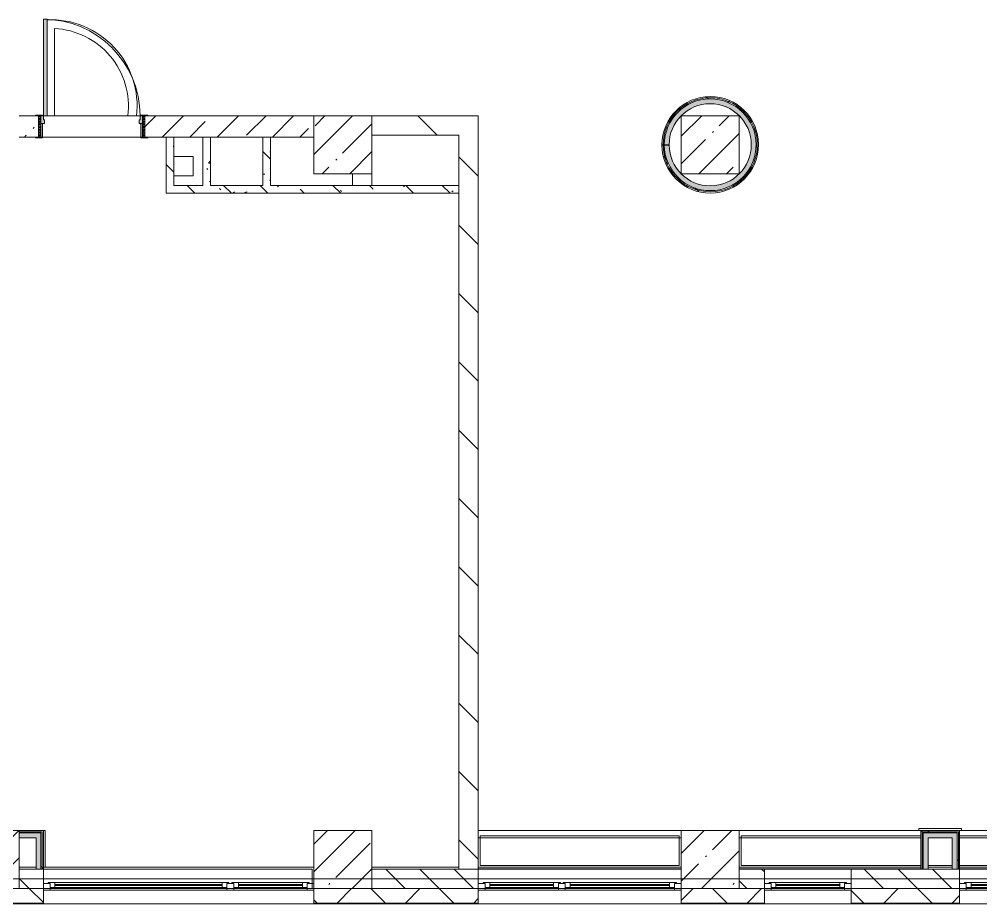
# Model space of a CAD drawing. Header units: millimetres. Extents: x 81094 to 272713, y -8553 to 29000.
# Drawn here: x 171863 to 181812, y -258 to 8900 of the extents above; entities that cross this region are included whole.
import ezdxf

# ---------------------------------------------------------------- set-up
doc = ezdxf.new("R2010")
doc.units = ezdxf.units.MM
for name, color, linetype, lineweight, true_color in [('A-DOOR-4', 7, 'Continuous', 5, 0xe2e2e2), ('A-DOOR-5', 7, 'Continuous', 5, 0xaaaaaa), ('A-DOOR-FRAM-2', 7, 'Continuous', 5, 0xe2e2e2), ('A-DOOR-FRAM-4', 7, 'Continuous', 5, 0xaaaaaa), ('A-FLOR-1', 7, 'Continuous', 5, 0xaaaaaa), ('I-WALL-1', 7, 'Continuous', 5, 0xe7e7e7), ('I-WALL-5', 7, 'Continuous', 5, 0x787878)]:
    doc.layers.add(name, color=color, linetype=linetype, lineweight=lineweight, true_color=true_color)
for name, color, linetype, lineweight in [('A-GLAZ-3', 7, 'Continuous', 5), ('A-WALL', 7, 'Continuous', 9), ('A-WALL-5', 7, 'Continuous', 5), ('I-WALL-3', 7, 'Continuous', 5), ('S-COLS-1', 7, 'Continuous', 5), ('Оси', 7, 'Continuous', 9)]:
    doc.layers.add(name, color=color, linetype=linetype, lineweight=lineweight)
pattern_1 = [(135, (145702.9, 0), (-353.553, -353.553), [])]
pattern_2 = [(135, (145702.92, 0), (-176.7767, -176.7767), [])]
pattern_3 = [(135, (145702.9, 0), (-377.171, -377.171), [533.4, -88.9, 17.78, -88.9]), (135, (145702.9, 376.94), (-377.171, -377.171), []), (50, (145702.9, 0), (637.6445, -55.787), [66.675, -733.425]), (355, (145702.9, 0), (-123.35, 668.699), [53.34, -586.74]), (100.451, (145756.05, -4.65), (514.299, 612.908), [56.665, -623.315]), (46.184, (145702.9, 177.8), (948.776, -147.15), [100.012, -1100.137]), (96.636, (145782, 165.5), (830.91, 865.997), [84.998, -934.973]), (351.184, (145702.9, 177.8), (830.918, 865.988), [80.01, -880.11]), (21, (145791.8, 133.35), (530.651, -357.928), [66.675, -733.425]), (326, (145791.8, 133.35), (216.308, 644.658), [53.34, -586.74]), (71.451, (145836.04, 103.5), (746.96, 286.724), [56.665, -623.315]), (37.5, (145702.92, 0), (10.8105, 295.9426), [16.764, -562.864, 16.764, -578.866, -588.962]), (37.5, (145702.92, 0), (10.8105, 295.9426), [-1175.258, 16.764, -572.198]), (7.5, (145702.9, 0), (233.869, 350.6318), [16.764, -322.834, 16.764, -549.529, -224.472]), (7.5, (145702.9, 0), (233.869, 350.6318), [-905.891, 16.764, -207.708]), (327.5, (145504.67, 0), (474.5678, -20.0513), [16.764, -205.486, 16.764, -676.656, -920.115]), (327.5, (145504.67, 0), (474.5678, -20.0513), [-915.67, 16.764, -903.351]), (317.5, (145415.77, 0), (518.452, 88.9934), [16.764, -272.161, 16.764, -443.738, -653.415]), (317.5, (145415.77, 0), (518.452, 88.9934), [-749.427, 16.764, -636.651])]
pattern_4 = [(45, (145702.9, 0), (-530.33, 530.33), []), (135, (145702.9, 0), (-530.33, -530.33), [])]

# ---------------------------------------------------------------- blocks, each defined once
blk = doc.blocks.new('BSC_Колонна _Прямоугольная - 600х600-23286269-2_7_3_птичка')
at = {"layer": 'S-COLS-1'}
h = blk.add_hatch(dxfattribs=at)
h.set_pattern_fill('FP_58', color=256, style=0, pattern_type=2)
h.set_pattern_definition([(45, (-29509.74, -7600), (-285.123, 285.123), []), (45, (-29224.6, -7600), (-285.123, 285.123), [504.031, -100.806, 16.764, -84.042])])
h.paths.add_polyline_path([(-300, -300), (300, -300), (300, 300), (-300, 300)])
for p, q in [((300, 300), (-300, 300)), ((-300, 300), (-300, -300)), ((300, -300), (300, 300)), ((-300, -300), (300, -300))]:
    blk.add_line(p, q, dxfattribs=at)
blk = doc.blocks.new('BSC_Колонна _Прямоугольная - 600х600-V46-2_7_3_птичка')
at = {"layer": 'S-COLS-1'}
h = blk.add_hatch(dxfattribs=at)
h.set_pattern_fill('FP_64', color=256, style=0, pattern_type=2)
h.set_pattern_definition([(45, (-25860, -200), (-285.123, 285.123), []), (45, (-25574.88, -200), (-285.123, 285.123), [504.031, -100.806, 16.764, -84.042])])
h.paths.add_polyline_path([(-105.1, -300), (300, -300), (300, 300), (-300, 300), (-300, -300)])
for p, q in [((300, 300), (-300, 300)), ((-300, 300), (-300, -300)), ((300, -300), (300, 300)), ((-300, -300), (300, -300))]:
    blk.add_line(p, q, dxfattribs=at)
blk = doc.blocks.new('BSC_Колонна _Прямоугольная - 600х600-V47-2_7_3_птичка')
at = {"layer": 'S-COLS-1'}
h = blk.add_hatch(dxfattribs=at)
h.set_pattern_fill('FP_65', color=256, style=0, pattern_type=2)
h.set_pattern_definition([(45, (-29509.74, -200), (-285.123, 285.123), []), (45, (-29224.6, -200), (-285.123, 285.123), [504.031, -100.806, 16.764, -84.042])])
h.paths.add_polyline_path([(-300, -300), (300, -300), (300, 300), (-300, 300)])
for p, q in [((300, 300), (-300, 300)), ((-300, 300), (-300, -300)), ((300, -300), (300, 300)), ((-300, -300), (300, -300))]:
    blk.add_line(p, q, dxfattribs=at)
blk = doc.blocks.new('BSC_Колонна _Прямоугольная - 600х600-V76-2_7_3_птичка')
at = {"layer": 'S-COLS-1'}
h = blk.add_hatch(dxfattribs=at)
h.set_pattern_fill('FP_105', color=256, style=0, pattern_type=2)
h.set_pattern_definition([(45, (-33310, -7600), (-285.123, 285.123), []), (45, (-33024.88, -7600), (-285.123, 285.123), [504.031, -100.806, 16.764, -84.042])])
h.paths.add_polyline_path([(-135, -300), (300, -300), (300, 300), (-300, 300), (-300, -300)])
for p, q in [((300, 300), (-300, 300)), ((-300, 300), (-300, -300)), ((300, -300), (300, 300)), ((-300, -300), (300, -300))]:
    blk.add_line(p, q, dxfattribs=at)
blk = doc.blocks.new('BSC_Колонна _Прямоугольная - 600х600-V77-2_7_3_птичка')
at = {"layer": 'S-COLS-1'}
h = blk.add_hatch(dxfattribs=at)
h.set_pattern_fill('FP_106', color=256, style=0, pattern_type=2)
h.set_pattern_definition([(45, (-33310, -200), (-285.123, 285.123), []), (45, (-33024.88, -200), (-285.123, 285.123), [504.031, -100.806, 16.764, -84.042])])
h.paths.add_polyline_path([(-300, -300), (300, -300), (300, 300), (-300, 300)])
for p, q in [((300, 300), (-300, 300)), ((-300, 300), (-300, -300)), ((300, -300), (300, 300)), ((-300, -300), (300, -300))]:
    blk.add_line(p, q, dxfattribs=at)
blk = doc.blocks.new('120_Окно_СКБ_2Ст - 120_Окно_СКБ_2Ст 2100х2400 _мал створка справа_-22446225-2_7_3_птичка')
at = {"layer": 'A-GLAZ-3'}
for p, q in [((-1050, -127), (-1050, -57)), ((-1050, -57), (-980, -57)), ((1050, -57), (-1050, -57)), ((-980, -57), (-980, -127)), ((150, -87), (-980, -87)), ((-980, -87), (-980, -127)), ((-930, -137), (-930, -87)), ((100, -137), (100, -87)), ((150, -127), (150, -57)), ((150, -57), (220, -57)), ((150, -127), (150, -87)), ((220, -57), (220, -127)), ((980, -87), (220, -87)), ((220, -87), (220, -127)), ((270, -137), (270, -87)), ((930, -137), (930, -87)), ((980, -127), (980, -57)), ((980, -57), (1050, -57)), ((980, -127), (980, -87)), ((1050, -57), (1050, -127)), ((-980, -127), (-1050, -127)), ((-1050, -127), (-1000, -127)), ((-980, -127), (-1000, -127)), ((-1000, -127), (-1000, -137)), ((-1000, -137), (170, -137)), ((170, -137), (-1000, -137)), ((-930, -107), (100, -107)), ((100, -117), (-930, -117)), ((220, -127), (150, -127)), ((170, -127), (150, -127)), ((170, -127), (200, -127)), ((170, -137), (170, -127)), ((220, -127), (200, -127)), ((200, -127), (200, -137)), ((200, -137), (1000, -137)), ((1000, -137), (200, -137)), ((270, -107), (930, -107)), ((930, -117), (270, -117)), ((1050, -127), (980, -127)), ((1000, -127), (980, -127)), ((1000, -127), (1050, -127)), ((1000, -137), (1000, -127))]:
    blk.add_line(p, q, dxfattribs=at)
blk = doc.blocks.new('110_Дверь_СКБ_1Ст_Внутренняя1 - Д-4к_п__1100x2100h_Артистические EI30-V125-2_7_3_птичка')
at = {"layer": 'A-DOOR-4'}
h = blk.add_hatch(color=256, dxfattribs=at)
h.paths.add_polyline_path([(537.5, 30), (537.5, 110), (512.5, 110), (512.5, 70), (502.5, 70), (502.5, 30)])
h.paths.add_polyline_path([(-477.5, 30), (-477.5, 70), (-487.5, 70), (-487.5, 110), (-512.5, 110), (-512.5, 30)])
at = {"layer": 'A-DOOR-5'}
h = blk.add_hatch(dxfattribs=at)
h.set_pattern_fill('FP_115', color=256, style=0, pattern_type=2)
h.set_pattern_definition([(135, (1751.41, 174.685), (-14.14214, -14.14214), []), (225, (1751.41, 174.685), (14.14214, -14.14214), [])])
h.paths.add_polyline_path([(562.5, -110), (562.5, 110), (537.5, 110), (537.5, -110)])
at = {"layer": 'A-DOOR-FRAM-2'}
for points in [[(-447.5, 110), (-447.5, 1110), (-487.5, 1110), (-487.5, 110)], [(-497.5, 110), (-497.5, 118), (-567.5, 118), (-567.5, 110)], [(592.5, 110), (592.5, 118), (522.5, 118), (522.5, 110)], [(-497.5, -110), (-497.5, 30), (-512.5, 30), (-512.5, -110)], [(537.5, -110), (537.5, 30), (522.5, 30), (522.5, -110)], [(-497.5, -118), (-497.5, -110), (-567.5, -110), (-567.5, -118)], [(592.5, -118), (592.5, -110), (522.5, -110), (522.5, -118)]]:
    blk.add_hatch(color=256, dxfattribs=at).paths.add_polyline_path(points)
at = {"layer": 'A-DOOR-FRAM-4'}
h = blk.add_hatch(dxfattribs=at)
h.set_pattern_fill('FP_116', color=256, style=0, pattern_type=2)
h.set_pattern_definition([(45, (-371.384, 174.685), (-14.1421, 14.1421), []), (135, (-371.384, 174.685), (-14.1421, -14.1421), [])])
h.paths.add_polyline_path([(-512.5, -110), (-512.5, 110), (-537.5, 110), (-537.5, -110)])
at = {"layer": 'A-DOOR-5'}
for p, q in [((-487.5, 1110), (-487.5, 110)), ((-447.5, 1110), (-487.5, 1110)), ((-447.5, 110), (-447.5, 1110)), ((-487.5, 110), (-447.5, 110))]:
    blk.add_line(p, q, dxfattribs=at)
blk.add_arc((-487.5, 110), 1000, 360, 90, dxfattribs=at)
at = {"layer": 'A-DOOR-FRAM-4'}
for p, q in [((-497.5, 118), (-567.5, 118)), ((-567.5, 118), (-567.5, 110)), ((-567.5, 110), (-497.5, 110)), ((-512.5, 110), (-537.5, 110)), ((-537.5, 110), (-537.5, -110)), ((-487.5, 110), (-512.5, 110)), ((-512.5, 110), (-512.5, 30)), ((-512.5, -110), (-512.5, 110)), ((-497.5, 110), (-512.5, 110)), ((-512.5, 110), (-512.5, 109)), ((-512.5, 109), (-497.5, 109)), ((-497.5, 110), (-497.5, 118)), ((-497.5, 109), (-497.5, 110)), ((-487.5, 70), (-487.5, 110)), ((512.5, 110), (512.5, 70)), ((537.5, 110), (512.5, 110)), ((592.5, 118), (522.5, 118)), ((522.5, 118), (522.5, 110)), ((537.5, 110), (522.5, 110)), ((522.5, 110), (522.5, 109)), ((522.5, 110), (592.5, 110)), ((522.5, 109), (537.5, 109)), ((537.5, 30), (537.5, 110)), ((562.5, 110), (537.5, 110)), ((537.5, 110), (537.5, -110)), ((537.5, 109), (537.5, 110)), ((562.5, -110), (562.5, 110)), ((592.5, 110), (592.5, 118)), ((-512.5, 30), (-477.5, 30)), ((-497.5, 30), (-512.5, 30)), ((-512.5, 30), (-512.5, -110)), ((-497.5, -110), (-497.5, 30)), ((-477.5, 70), (-487.5, 70)), ((-477.5, 30), (-477.5, 70)), ((512.5, 70), (502.5, 70)), ((502.5, 70), (502.5, 30)), ((502.5, 30), (537.5, 30)), ((537.5, 30), (522.5, 30)), ((522.5, 30), (522.5, -110)), ((537.5, -110), (537.5, 30)), ((-497.5, -110), (-567.5, -110)), ((-567.5, -110), (-567.5, -118)), ((-567.5, -118), (-497.5, -118)), ((-537.5, -110), (-512.5, -110)), ((-512.5, -110), (-497.5, -110)), ((-497.5, -118), (-497.5, -110)), ((522.5, -110), (537.5, -110)), ((592.5, -110), (522.5, -110)), ((522.5, -110), (522.5, -118)), ((522.5, -118), (592.5, -118)), ((537.5, -110), (562.5, -110)), ((592.5, -118), (592.5, -110))]:
    blk.add_line(p, q, dxfattribs=at)
blk = doc.blocks.new('120_Окно_СКБ_2Ст - 120_Окно_СКБ_2Ст 2800х2500 4-24273432-2_7_3_птичка')
at = {"layer": 'A-GLAZ-3'}
for p, q in [((-1400, -127), (-1400, -57)), ((-1400, -57), (-1330, -57)), ((1400, -57), (-1400, -57)), ((-1330, -57), (-1330, -127)), ((-570, -87), (-1330, -87)), ((-1330, -87), (-1330, -127)), ((-1280, -137), (-1280, -87)), ((-620, -137), (-620, -87)), ((-570, -127), (-570, -57)), ((-570, -57), (-500, -57)), ((-570, -127), (-570, -87)), ((-500, -57), (-500, -127)), ((1330, -87), (-500, -87)), ((-500, -87), (-500, -127)), ((-450, -137), (-450, -87)), ((1280, -137), (1280, -87)), ((1330, -127), (1330, -57)), ((1330, -57), (1400, -57)), ((1330, -127), (1330, -87)), ((1400, -57), (1400, -127)), ((-1330, -127), (-1400, -127)), ((-1400, -127), (-1350, -127)), ((-1330, -127), (-1350, -127)), ((-1350, -127), (-1350, -137)), ((-1350, -137), (-550, -137)), ((-550, -137), (-1350, -137)), ((-1280, -107), (-620, -107)), ((-620, -117), (-1280, -117)), ((-500, -127), (-570, -127)), ((-550, -127), (-570, -127)), ((-550, -127), (-520, -127)), ((-550, -137), (-550, -127)), ((-500, -127), (-520, -127)), ((-520, -127), (-520, -137)), ((-520, -137), (1350, -137)), ((1350, -137), (-520, -137)), ((-450, -107), (1280, -107)), ((1280, -117), (-450, -117)), ((1400, -127), (1330, -127)), ((1350, -127), (1330, -127)), ((1350, -127), (1400, -127)), ((1350, -137), (1350, -127))]:
    blk.add_line(p, q, dxfattribs=at)
blk = doc.blocks.new('120_Окно_СКБ_1Ст - 120_Окно_СКБ_1Ст 900х2500_h_-20664874-2_7_3_птичка')
at = {"layer": 'A-GLAZ-3'}
for p, q in [((-450, -127), (-450, -57)), ((-450, -57), (-380, -57)), ((450, -57), (-450, -57)), ((-380, -57), (-380, -127)), ((380, -87), (-380, -87)), ((-380, -87), (-380, -127)), ((-330, -137), (-330, -87)), ((330, -137), (330, -87)), ((380, -127), (380, -57)), ((380, -57), (450, -57)), ((380, -127), (380, -87)), ((450, -57), (450, -127)), ((-380, -127), (-450, -127)), ((-450, -127), (-400, -127)), ((-380, -127), (-400, -127)), ((-400, -127), (-400, -137)), ((-400, -137), (400, -137)), ((400, -137), (-400, -137)), ((-330, -107), (330, -107)), ((330, -117), (-330, -117)), ((450, -127), (380, -127)), ((400, -127), (380, -127)), ((400, -127), (450, -127)), ((400, -137), (400, -127))]:
    blk.add_line(p, q, dxfattribs=at)
blk = doc.blocks.new('Зашивка приборов отопления23 - Зашивка приборов отопления-33321838-2_7_3_птичка')
at = {"layer": 'A-WALL-5'}
for p, q in [((36640, 23400), (34540, 23400)), ((34540, 23079), (36640, 23079)), ((36640, 23079), (34540, 23079)), ((34540, 23004), (36640, 23004))]:
    blk.add_line(p, q, dxfattribs=at)
blk = doc.blocks.new('Зашивка приборов отопления24 - Зашивка приборов отопления-33321996-2_7_3_птичка')
at = {"layer": 'A-WALL-5'}
for p, q in [((36640, 23400), (34760, 23400)), ((34760, 23079), (36640, 23079)), ((36640, 23079), (34760, 23079)), ((34760, 23004), (36640, 23004))]:
    blk.add_line(p, q, dxfattribs=at)
blk = doc.blocks.new('Зашивка приборов отопления25 - Зашивка приборов отопления-33322064-2_7_3_птичка')
at = {"layer": 'A-WALL-5'}
for p, q in [((36640, 23400), (34540, 23400)), ((34540, 23104), (34540, 23079)), ((34540, 23079), (36640, 23079)), ((36640, 23079), (34540, 23079)), ((34540, 23079), (34540, 23004)), ((34540, 23004), (36640, 23004))]:
    blk.add_line(p, q, dxfattribs=at)

msp = doc.modelspace()

# ---------------------------------------------------------------- hatches: boundary and pattern name
at = {"layer": 'A-WALL-5'}
h = msp.add_hatch(dxfattribs=at)
h.set_pattern_fill('FP_87', color=256, style=0, pattern_type=2)
h.set_pattern_definition(pattern_2)
h.paths.add_polyline_path([(172112.7, -100), (172112.7, 100), (171862.9, 100), (171862.9, -100), (171921.5, -100)])
h = msp.add_hatch(dxfattribs=at)
h.set_pattern_fill('FP_87', color=256, style=0, pattern_type=2)
h.set_pattern_definition(pattern_2)
h.paths.add_polyline_path([(176612.9, -100), (176612.9, 100), (175512.7, 100), (175512.7, -100), (176559.1, -100)])
h = msp.add_hatch(dxfattribs=at)
h.set_pattern_fill('FP_87', color=256, style=0, pattern_type=2)
h.set_pattern_definition(pattern_2)
h.paths.add_polyline_path([(180733, -100), (181592.9, -100), (181592.9, 100), (180472.9, 100), (180472.9, -100)])
h.paths.add_polyline_path([(179312.9, -100), (179572.9, -100), (179572.9, 100), (179312.9, 100)])
h = msp.add_hatch(dxfattribs=at)
h.set_pattern_fill('FP_77', color=256, style=0, pattern_type=2)
h.set_pattern_definition([(45, (145702.9, 0), (-353.5534, 353.5534), []), (135, (145702.9, 0), (-353.5534, -353.5534), [])])
h.paths.add_polyline_path([(221402.9, -250), (221402.9, -100), (217262.9, -100), (217262.9, -250), (220616.3, -250)])
h.paths.add_polyline_path([(215051.2, -250), (216362.9, -250), (216362.9, -100), (212762.9, -100), (212762.9, -250), (213196.2, -250)])
h.paths.add_polyline_path([(207631.1, -250), (207762.9, -250), (207762.9, -100), (206612.9, -100), (206612.9, -250), (206703.5, -250)])
h.paths.add_polyline_path([(202612.9, -250), (202862.9, -250), (202862.9, -100), (202112.9, -100), (202112.9, -250), (202529.7, -250)])
h.paths.add_polyline_path([(204512.9, -250), (204512.9, -100), (203762.9, -100), (203762.9, -250), (203921, -250)])
h.paths.add_polyline_path([(210862.9, -250), (211862.9, -250), (211862.9, -100), (210862.9, -100)])
h.paths.add_polyline_path([(199012.9, -250), (199012.9, -100), (197612.9, -100), (197612.9, -250), (198355.9, -250)])
h.paths.add_polyline_path([(194512.9, -250), (194512.9, -100), (193112.9, -100), (193112.9, -250), (193718.3, -250)])
h.paths.add_polyline_path([(190935.7, -250), (191012.9, -250), (191012.9, -100), (190639.2, -100), (190639.2, -250)])
h.paths.add_polyline_path([(189112.9, -250), (189739.2, -250), (189739.2, -100), (188362.9, -100), (188362.9, -250), (189080.7, -250)])
h.paths.add_polyline_path([(181592.9, -250), (181592.9, -100), (180472.9, -100), (180472.9, -250), (181196.7, -250)])
h.paths.add_polyline_path([(184742.9, -250), (185262.9, -250), (185262.9, -100), (183692.9, -100), (183692.9, -250), (184443.1, -250)])
h.paths.add_polyline_path([(178877.9, -250), (179572.9, -250), (179572.9, -100), (178712.9, -100), (178712.9, -250)])
h.paths.add_polyline_path([(176559.1, -250), (176612.9, -250), (176612.9, -100), (174912.7, -100), (174912.7, -250), (176095.4, -250)])
h.paths.add_polyline_path([(167747.7, -250), (168412.9, -250), (168412.9, -100), (167312.9, -100), (167312.9, -250)])
h.paths.add_polyline_path([(162182.6, -250), (162962.9, -250), (162962.9, -100), (161812.9, -100), (161812.9, -250)])
h.paths.add_polyline_path([(163862.9, -250), (164512.9, -250), (164512.9, -100), (163862.9, -100)])
h.paths.add_polyline_path([(170512.9, -250), (172112.7, -250), (172112.7, -100), (170512.9, -100)])
h.paths.add_polyline_path([(154262.9, -250), (154262.9, -100), (150332.9, -100), (150332.9, -250), (153834.9, -250)])
h.paths.add_polyline_path([(148269.8, -250), (149432.9, -250), (149432.9, -100), (145442.9, -100), (145442.9, -250), (146414.7, -250)])
h.paths.add_polyline_path([(157362.9, -250), (158712.9, -250), (158712.9, -100), (157362.9, -100)])
at = {"layer": 'I-WALL-1'}
for points in [[(179035.1, 7125.5), (179110.8, 7135.2), (179215.1, 7171.9), (179252.8, 7190), (179315.3, 7233.7), (179370.1, 7286.9), (179415.7, 7348.2), (179450.8, 7415.9), (179474.6, 7488.5), (179486.5, 7563.9), (179486.2, 7640.2), (179473.7, 7715.5), (179449.2, 7787.8), (179413.5, 7855.3), (179341.7, 7940.7), (179312.2, 7968.9), (179249.2, 8012), (179180.2, 8044.6), (179106.8, 8065.6), (179031, 8074.7), (178954.7, 8071.4), (178877.9, 8055.2), (178808.6, 8028.8), (178742.6, 7990.6), (178683.5, 7942.2), (178632.9, 7885), (178592.2, 7820.5), (178562.3, 7750.2), (178544, 7676.1), (178537.9, 7600), (178587.9, 7600), (178594, 7671.7), (178616.2, 7750.3), (178641.7, 7807), (178682, 7866.7), (178731.8, 7918.7), (178789.6, 7961.6), (178877.9, 8001.5), (178922.6, 8015.3), (178994, 8024.6), (179065.9, 8021.7), (179136.3, 8006.7), (179203.2, 7980), (179264.6, 7942.5), (179318.8, 7895.1), (179364.2, 7839.2), (179408.9, 7750.3), (179423.8, 7708.7), (179436.2, 7637.8), (179436.5, 7565.8), (179424.7, 7494.8), (179401, 7426.8), (179366.2, 7363.8), (179312.8, 7300), (179267.5, 7259.7), (179206.4, 7221.6), (179139.8, 7194.4), (179069.5, 7178.8), (178997.6, 7175.3), (178926.2, 7183.9), (178857.2, 7204.6), (178792.7, 7236.5), (178712.9, 7301.1), (178684.3, 7330.5), (178643.5, 7389.8), (178613.4, 7455.2), (178594.6, 7524.7), (178587.9, 7596.4), (178537.9, 7595.9), (178544.7, 7519.9), (178563.6, 7445.9), (178594.1, 7375.9), (178635.4, 7311.7), (178686.4, 7255), (178745.9, 7207.1), (178812.3, 7169.4), (178883.9, 7142.9), (178958.8, 7128.1)], [(172037.9, 425), (172037.9, 475), (171862.9, 475), (171862.9, 425)], [(172037.9, 100), (172087.9, 100), (172087.9, 475), (172037.9, 475), (172037.9, 230.5)], [(181217.9, 100), (181267.9, 100), (181267.9, 475), (181217.9, 475), (181217.9, 230.5)], [(181517.9, 425), (181567.9, 425), (181567.9, 475), (181267.9, 475), (181267.9, 425)], [(181567.9, 100), (181567.9, 425), (181517.9, 425), (181517.9, 100)]]:
    msp.add_hatch(color=256, dxfattribs=at).paths.add_polyline_path(points)
at = {"layer": 'I-WALL-3'}
h = msp.add_hatch(dxfattribs=at)
h.set_pattern_fill('FP_189', color=256, style=0, pattern_type=2)
h.set_pattern_definition(pattern_4)
h.paths.add_polyline_path([(179016.1, 7100), (179094.2, 7106.7), (179170.3, 7125.4), (179268.4, 7171.9), (179309.1, 7197.1), (179368.4, 7248.3), (179418.9, 7308.2), (179459.5, 7375.2), (179489.2, 7447.7), (179507.1, 7524), (179512.9, 7602.1), (179506.4, 7680.2), (179487.8, 7756.3), (179457.6, 7828.6), (179416.4, 7895.3), (179341.7, 7974.7), (179305.6, 8005.4), (179238.7, 8046.1), (179166.2, 8075.9), (179090, 8094), (179011.8, 8100), (178933.7, 8093.7), (178857.6, 8075.3), (178785.3, 8045.2), (178718.5, 8004.1), (178659, 7953.2), (178608.2, 7893.5), (178567.3, 7826.7), (178536.4, 7750.3), (178519.1, 7678.1), (178512.9, 7600), (178525.4, 7600), (178531.7, 7678.1), (178550.4, 7754.2), (178581.1, 7826.3), (178622.9, 7892.5), (178674.8, 7951.2), (178735.5, 8000.8), (178803.3, 8040.1), (178877.9, 8068.3), (178953.2, 8083.8), (179031.5, 8087.1), (179109.3, 8077.9), (179184.6, 8056.3), (179255.5, 8022.9), (179341.7, 7957.9), (179376.7, 7924.5), (179424, 7862), (179460.7, 7792.8), (179485.8, 7718.5), (179498.7, 7641.3), (179499, 7562.9), (179486.8, 7485.5), (179462.3, 7411.1), (179426.3, 7341.5), (179379.5, 7278.7), (179323.3, 7224.1), (179243.9, 7171.9), (179188.5, 7145.2), (179113.4, 7123), (179035.7, 7113), (178957.3, 7115.7), (178877.9, 7131.8), (178782.8, 7171.9), (178738.9, 7196.8), (178677.9, 7245.9), (178625.5, 7304.1), (178583.1, 7370), (178551.8, 7441.9), (178532.4, 7517.8), (178525.4, 7595.8), (178512.9, 7595.7), (178519.7, 7517.7), (178538.7, 7441.6), (178569.2, 7369.5), (178610.7, 7303), (178662, 7243.8), (178722, 7193.4), (178789.1, 7152.9), (178877.9, 7119.6), (178938, 7105.6)])
h = msp.add_hatch(dxfattribs=at)
h.set_pattern_fill('FP_189', color=256, style=0, pattern_type=2)
h.set_pattern_definition(pattern_4)
h.paths.add_polyline_path([(179035.7, 7113), (179113.4, 7123), (179188.5, 7145.2), (179259.1, 7179.2), (179341.7, 7241.9), (179379.5, 7278.7), (179426.3, 7341.5), (179462.3, 7411.1), (179486.8, 7485.5), (179499, 7562.9), (179498.7, 7641.3), (179475, 7750.3), (179460.7, 7792.8), (179424, 7862), (179376.7, 7924.5), (179320.1, 7978.6), (179255.5, 8022.9), (179184.6, 8056.3), (179109.3, 8077.9), (179031.5, 8087.1), (178953.2, 8083.8), (178876.5, 8068), (178803.3, 8040.1), (178735.5, 8000.8), (178674.8, 7951.2), (178622.9, 7892.5), (178581.1, 7826.3), (178549.5, 7750.3), (178531.7, 7678.1), (178525.4, 7600), (178537.9, 7600), (178544, 7676.1), (178562.3, 7750.3), (178592.2, 7820.5), (178632.9, 7885), (178683.5, 7942.2), (178742.6, 7990.6), (178808.6, 8028.8), (178880, 8056), (178954.7, 8071.4), (179031, 8074.7), (179106.8, 8065.6), (179180.2, 8044.6), (179249.2, 8012), (179312.2, 7968.9), (179367.4, 7916.2), (179413.5, 7855.3), (179449.2, 7787.8), (179473.7, 7715.5), (179486.2, 7640.2), (179486.5, 7563.9), (179474.6, 7488.5), (179450.8, 7415.9), (179415.7, 7348.2), (179370.1, 7286.9), (179315.3, 7233.7), (179252.8, 7190), (179184, 7156.9), (179110.8, 7135.2), (179035.1, 7125.5), (178958.8, 7128.1), (178877.9, 7145.1), (178808, 7171.9), (178745.9, 7207.1), (178686.4, 7255), (178635.4, 7311.7), (178594.1, 7375.9), (178563.6, 7445.9), (178544.7, 7519.9), (178537.9, 7595.9), (178525.4, 7595.8), (178532.4, 7517.8), (178551.8, 7441.9), (178583.1, 7370), (178625.5, 7304.1), (178677.9, 7245.9), (178738.9, 7196.8), (178807, 7158.1), (178880.5, 7130.8), (178957.3, 7115.7)])
h = msp.add_hatch(dxfattribs=at)
h.set_pattern_fill('FP_85', color=256, style=0, pattern_type=2)
h.set_pattern_definition([(45, (145702.9, 0), (-285.123, 285.123), []), (45, (145988.04, 0), (-285.123, 285.123), [504.031, -100.806, 16.764, -84.042])])
h.paths.add_polyline_path([(173762.9, 7680), (174912.7, 7680), (174912.7, 7900), (173162.9, 7900), (173162.9, 7680), (173462.9, 7680)])
h.paths.add_polyline_path([(172032.9, 7680), (172062.9, 7680), (172062.9, 7900), (171862.9, 7900), (171862.9, 7680)])
h = msp.add_hatch(dxfattribs=at)
h.set_pattern_fill('FP_88', color=256, style=0, pattern_type=2)
h.set_pattern_definition(pattern_1)
h.paths.add_polyline_path([(176412.9, 7700), (176612.9, 7700), (176612.9, 7900), (175512.7, 7900), (175512.7, 7700), (176095.4, 7700)])
h = msp.add_hatch(dxfattribs=at)
h.set_pattern_fill('FP_88', color=256, style=0, pattern_type=2)
h.set_pattern_definition(pattern_1)
h.paths.add_polyline_path([(176612.9, 100), (176612.9, 7700), (176412.9, 7700), (176412.9, 100), (176559.1, 100)])
h = msp.add_hatch(dxfattribs=at)
h.set_pattern_fill('FP_189', color=256, style=0, pattern_type=2)
h.set_pattern_definition(pattern_4)
h.paths.add_polyline_path([(172100.4, 100), (172112.9, 100), (172112.9, 500), (172100.4, 500), (172100.4, 230.5)])
h = msp.add_hatch(dxfattribs=at)
h.set_pattern_fill('FP_189', color=256, style=0, pattern_type=2)
h.set_pattern_definition(pattern_4)
h.paths.add_polyline_path([(181205.4, 100), (181205.4, 500), (181192.9, 500), (181196.7, 100)])
h = msp.add_hatch(dxfattribs=at)
h.set_pattern_fill('FP_189', color=256, style=0, pattern_type=2)
h.set_pattern_definition(pattern_4)
h.paths.add_polyline_path([(181205.4, 487.5), (181592.9, 487.5), (181592.9, 500), (181205.4, 500)])
h = msp.add_hatch(dxfattribs=at)
h.set_pattern_fill('FP_189', color=256, style=0, pattern_type=2)
h.set_pattern_definition(pattern_4)
h.paths.add_polyline_path([(172087.9, 100), (172100.4, 100), (172100.4, 487.5), (172087.9, 487.5), (172087.9, 230.5)])
h = msp.add_hatch(dxfattribs=at)
h.set_pattern_fill('FP_189', color=256, style=0, pattern_type=2)
h.set_pattern_definition(pattern_4)
h.paths.add_polyline_path([(181567.9, 475), (181580.4, 475), (181580.4, 487.5), (181217.9, 487.5), (181217.9, 475), (181267.9, 475)])
h = msp.add_hatch(dxfattribs=at)
h.set_pattern_fill('FP_189', color=256, style=0, pattern_type=2)
h.set_pattern_definition(pattern_4)
h.paths.add_polyline_path([(181567.9, 100), (181580.4, 100), (181580.4, 475), (181567.9, 475), (181567.9, 230.5)])
h = msp.add_hatch(dxfattribs=at)
h.set_pattern_fill('FP_189', color=256, style=0, pattern_type=2)
h.set_pattern_definition(pattern_4)
h.paths.add_polyline_path([(181592.9, 100), (181592.9, 487.5), (181580.4, 487.5), (181580.4, 100)])
at = {"layer": 'I-WALL-5'}
h = msp.add_hatch(dxfattribs=at)
h.set_pattern_fill('FP_98', color=256, style=0, pattern_type=2)
h.set_pattern_definition(pattern_3)
h.paths.add_polyline_path([(173462.9, 7100), (173462.9, 7680), (173382.9, 7680), (173382.9, 7100)])
h = msp.add_hatch(dxfattribs=at)
h.set_pattern_fill('FP_98', color=256, style=0, pattern_type=2)
h.set_pattern_definition(pattern_3)
h.paths.add_polyline_path([(173842.9, 7180), (173842.9, 7680), (173762.9, 7680), (173762.9, 7180)])
h = msp.add_hatch(dxfattribs=at)
h.set_pattern_fill('FP_98', color=256, style=0, pattern_type=2)
h.set_pattern_definition(pattern_3)
h.paths.add_polyline_path([(174462.7, 7180), (174462.7, 7680), (174382.7, 7680), (174382.7, 7180)])
h = msp.add_hatch(dxfattribs=at)
h.set_pattern_fill('FP_98', color=256, style=0, pattern_type=2)
h.set_pattern_definition(pattern_3)
h.paths.add_polyline_path([(176412.9, 7100), (176412.9, 7180), (173462.9, 7180), (173462.9, 7100), (176095.4, 7100)])

# ---------------------------------------------------------------- linework, layer by layer
at = {"layer": 'A-FLOR-1'}
for p, q in [((172227.9, 7900), (172227.9, 8804)), ((173112.9, 7900), (172152.9, 7900)), ((173462.9, 7480), (173662.7, 7480)), ((173662.7, 7480), (173662.7, 7280)), ((173662.7, 7280), (173462.9, 7280)), ((172112.9, 500), (172132.9, 500)), ((172132.9, 500), (172132.9, 120)), ((181171.9, 500), (181171.9, 520)), ((181171.9, 520), (181611.9, 520)), ((181611.9, 520), (181611.9, 500)), ((176632.9, 445), (176632.9, 140)), ((178692.9, 445), (176632.9, 445)), ((178692.9, 140), (178692.9, 445)), ((181192.9, 445), (179332.9, 445)), ((179332.9, 445), (179332.9, 140)), ((183952.9, 445), (181592.9, 445)), ((176632.9, 140), (178692.9, 140)), ((179332.9, 140), (181192.9, 140)), ((181267.9, 140), (181517.9, 140)), ((181592.9, 140), (183672.9, 140))]:
    msp.add_line(p, q, dxfattribs=at)
for radius, start, end in [(895, 353.58484, 92.24174), (805, 352.86408, 87.15183)]:
    msp.add_arc((172187.9, 8000), radius, start, end, dxfattribs=at)
at = {"layer": 'A-WALL'}
for p, q in [((173462.9, 7680), (173382.9, 7680)), ((173842.9, 7680), (173762.9, 7680)), ((175312.7, 7180), (175512.7, 7180)), ((172100.4, 487.5), (171862.9, 487.5)), ((172087.9, 475), (171862.9, 475)), ((172087.9, 100), (172087.9, 475)), ((172100.4, 100), (172100.4, 487.5)), ((181205.4, 487.5), (181205.4, 100)), ((181580.4, 487.5), (181205.4, 487.5)), ((181217.9, 475), (181217.9, 100)), ((181567.9, 475), (181217.9, 475)), ((181567.9, 100), (181567.9, 475)), ((181580.4, 100), (181580.4, 487.5)), ((176412.9, 100), (176612.9, 100)), ((171862.9, -100), (172112.7, -100)), ((175512.7, -100), (176612.9, -100)), ((179312.9, -100), (179572.9, -100)), ((180472.9, -100), (181592.9, -100)), ((170512.9, -250), (172112.7, -250)), ((170512.9, -253), (172112.7, -253)), ((174912.7, -250), (176612.9, -250)), ((174912.7, -253), (176612.9, -253)), ((178712.9, -250), (179572.9, -250)), ((178712.9, -253), (179572.9, -253)), ((180472.9, -250), (181592.9, -250)), ((180472.9, -253), (181592.9, -253))]:
    msp.add_line(p, q, dxfattribs=at)
for radius in [487.5, 475]:
    msp.add_arc((179012.9, 7600), radius, 180.49142, 180, dxfattribs=at)
at = {"layer": 'A-WALL-5'}
for p, q in [((172037.9, 100), (171862.9, 100)), ((172112.7, -258), (172112.7, 100)), ((172112.9, 100), (174892.7, 100)), ((174892.7, -100), (174892.7, 100)), ((176412.9, 100), (175512.7, 100)), ((176612.9, -258), (176612.9, 100)), ((176612.9, 100), (178712.9, 100)), ((179312.9, 100), (183672.9, 100)), ((179572.9, -258), (179572.9, 100)), ((180472.9, 100), (180472.9, -258)), ((181592.9, -258), (181592.9, 100)), ((174912.7, -100), (174912.7, -258)), ((178712.9, -100), (178712.9, -258)), ((179572.9, -100), (183692.9, -100)), ((180472.9, -258), (163862.9, -258)), ((203762.9, -258), (180472.9, -258))]:
    msp.add_line(p, q, dxfattribs=at)
at = {"layer": 'I-WALL-3'}
for p, q in [((172032.9, 7900), (171862.9, 7900)), ((174912.7, 7900), (173192.9, 7900)), ((176612.9, 7900), (175512.7, 7900)), ((176612.9, 100), (176612.9, 7900)), ((171862.9, 7680), (172032.9, 7680)), ((173122.9, 7680), (172102.9, 7680)), ((173192.9, 7680), (173382.9, 7680)), ((173382.9, 7680), (173382.9, 7100)), ((173462.9, 7680), (173762.9, 7680)), ((173462.9, 7180), (173462.9, 7680)), ((173762.9, 7680), (173762.9, 7180)), ((173842.9, 7680), (174912.7, 7680)), ((173842.9, 7180), (173842.9, 7680)), ((174382.7, 7680), (174382.7, 7180)), ((174462.7, 7180), (174462.7, 7680)), ((175512.7, 7700), (176412.9, 7700)), ((176412.9, 7700), (176412.9, 100)), ((178512.9, 7600), (178587.9, 7600)), ((178587.9, 7596.4), (178512.9, 7595.7)), ((175312.7, 7300), (175312.7, 7180)), ((175512.7, 7180), (175512.7, 7300)), ((173762.9, 7180), (173462.9, 7180)), ((174382.7, 7180), (173842.9, 7180)), ((175312.7, 7180), (174462.7, 7180)), ((176412.9, 7180), (175512.7, 7180)), ((173382.9, 7100), (176412.9, 7100)), ((172112.9, 500), (171862.9, 500)), ((172112.9, 100), (172112.9, 500)), ((181192.9, 500), (181192.9, 100)), ((181592.9, 500), (181192.9, 500)), ((181592.9, 100), (181592.9, 500)), ((171862.9, 425), (172037.9, 425)), ((172037.9, 425), (172037.9, 100)), ((181267.9, 100), (181267.9, 425)), ((181267.9, 425), (181517.9, 425)), ((181517.9, 425), (181517.9, 100)), ((171862.9, 120), (172037.9, 120)), ((172037.9, 100), (172112.9, 100)), ((172112.3, 120), (174912.7, 120)), ((175512.7, 120), (176412.9, 120)), ((176612.9, 120), (178712.9, 120)), ((179312.9, 120), (181193.6, 120)), ((181267.9, 120), (181517.9, 120)), ((181592.1, 120), (183672.9, 120)), ((174912.7, -100), (172112.7, -100)), ((178712.9, -100), (176612.9, -100))]:
    msp.add_line(p, q, dxfattribs=at)
for radius in [500, 425]:
    msp.add_arc((179012.9, 7600), radius, 180.49142, 180, dxfattribs=at)
at = {"layer": 'Оси'}
msp.add_line((171692.9, 0), (184192.9, 0), dxfattribs=at)

# ---------------------------------------------------------------- block references
at = {"layer": 'A-DOOR-5'}
msp.add_blockref('110_Дверь_СКБ_1Ст_Внутренняя1 - Д-4к_п__1100x2100h_Артистические EI30-V125-2_7_3_птичка', (172600.4, 7790), dxfattribs=at)
at = {"layer": 'A-GLAZ-3', "rotation": 180}
for name, p in [('120_Окно_СКБ_2Ст - 120_Окно_СКБ_2Ст 2800х2500 4-24273432-2_7_3_птичка', (173512.7, -175)), ('120_Окно_СКБ_2Ст - 120_Окно_СКБ_2Ст 2100х2400 _мал створка справа_-22446225-2_7_3_птичка', (177662.9, -175)), ('120_Окно_СКБ_1Ст - 120_Окно_СКБ_1Ст 900х2500_h_-20664874-2_7_3_птичка', (180022.9, -175)), ('120_Окно_СКБ_2Ст - 120_Окно_СКБ_2Ст 2100х2400 _мал створка справа_-22446225-2_7_3_птичка', (182642.9, -175))]:
    msp.add_blockref(name, p, dxfattribs=at)
at = {"layer": 'A-WALL-5', "rotation": 180}
for name, p in [('Зашивка приборов отопления23 - Зашивка приборов отопления-33321838-2_7_3_птичка', (213252.9, 23504)), ('Зашивка приборов отопления24 - Зашивка приборов отопления-33321996-2_7_3_птичка', (215952.9, 23504)), ('Зашивка приборов отопления25 - Зашивка приборов отопления-33322064-2_7_3_птичка', (218232.9, 23504))]:
    msp.add_blockref(name, p, dxfattribs=at)
at = {"layer": 'S-COLS-1'}
for name, p in [('BSC_Колонна _Прямоугольная - 600х600-23286269-2_7_3_птичка', (175212.7, 7600)), ('BSC_Колонна _Прямоугольная - 600х600-V76-2_7_3_птичка', (179012.9, 7600)), ('BSC_Колонна _Прямоугольная - 600х600-V46-2_7_3_птичка', (171562.9, 200)), ('BSC_Колонна _Прямоугольная - 600х600-V47-2_7_3_птичка', (175212.7, 200)), ('BSC_Колонна _Прямоугольная - 600х600-V77-2_7_3_птичка', (179012.9, 200))]:
    msp.add_blockref(name, p, dxfattribs=at)

doc.saveas('drawing.dxf')
